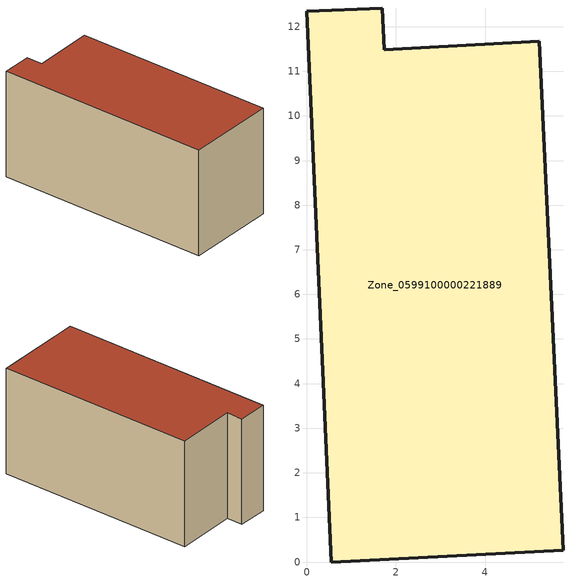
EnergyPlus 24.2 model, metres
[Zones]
Zone_0599100000221889
 floor ground (C_G): 0.55,0 0,12.35 1.69,12.42 1.73,11.48 5.21,11.68 5.75,0.27 z0
 wall outside (C_F): 0.55,0 5.75,0.27 5.21,11.68 1.73,11.48 1.69,12.42 0,12.35 0.55,0 z0:6.18
 roof outside (C_R): 0,12.35 0.55,0 5.75,0.27 5.21,11.68 1.73,11.48 1.69,12.42 z6.18
[BUILDING]
Pand.0599100000221889: North Axis=0; Terrain=City; Loads Convergence Tolerance Value=0.04; Temperature Convergence Tolerance Value=0.4; Solar Distribution=FullExterior; Maximum Number of Warmup Days=25; Minimum Number of Warmup Days=1
[Site:Location]
Rotterdam.The.Hague.AP_ZH_NLD Design_Conditions: Latitude=51.96; Longitude=4.45; Time Zone=1; Elevation=-4.5
[SITE:GROUNDTEMPERATURE:BUILDINGSURFACE]
18, 18, 18, 18, 18, 18, 18, 18, 18, 18, 18, 18
[MATERIAL] Thermal Absorptance=0.9; Solar Absorptance=0.7; Visible Absorptance=0.7
Name | Roughness | Thickness | Conductivity | Density | Specific Heat
G.TI.1946 | MediumSmooth | 0.15 | 1 | 540 | 1210
F.TI.1946 | Rough | 0.3 | 0.857143 | 1920 | 840
R.TI.1946 | MediumRough | 0.2 | 0.1 | 1500 | 1000
[CONSTRUCTION]
C_G: G.TI.1946
C_F: F.TI.1946
C_R: R.TI.1946
[ZONE]
Zone_0599100000221889: Type=1; Multiplier=1; Ceiling Height=Autocalculate; Volume=Autocalculate; Floor Area=autocalculate; Part of Total Floor Area=Yes
[ZONEINFILTRATION:DESIGNFLOWRATE]
Infil_Zone_0599100000221889: Zone or ZoneList or Space or SpaceList=Zone_0599100000221889; Schedule=AlwaysOn; Design Flow Rate Calculation Method=Flow/Area; Flow Rate per Floor Area=0.003; Constant Term Coefficient=1; Temperature Term Coefficient=0; Velocity Term Coefficient=0; Velocity Squared Term Coefficient=0
[HVACTEMPLATE:ZONE:IDEALLOADSAIRSYSTEM]
Zone_0599100000221889: Maximum Heating Supply Air Temperature=50; Minimum Cooling Supply Air Temperature=13; Maximum Heating Supply Air Humidity Ratio=0.0156; Minimum Cooling Supply Air Humidity Ratio=0.0077; Heating Limit=NoLimit; Cooling Limit=NoLimit; Dehumidification Control Type=ConstantSensibleHeatRatio; Cooling Sensible Heat Ratio=0.7; Dehumidification Setpoint=60; Humidification Control Type=None; Humidification Setpoint=30; Outdoor Air Method=None; Outdoor Air Flow Rate per Person=0.00944; Outdoor Air Flow Rate per Zone Floor Area=0; Outdoor Air Flow Rate per Zone=0; Demand Controlled Ventilation Type=None; Outdoor Air Economizer Type=NoEconomizer; Heat Recovery Type=None; Sensible Heat Recovery Effectiveness=0.7; Latent Heat Recovery Effectiveness=0.65
[ZONECONTROL:THERMOSTAT]
ThermostatControl_Zone_0599100000221889: Zone or ZoneList=Zone_0599100000221889; Control Type Schedule=DualSetpointControlType; Control 1=Thermostat_Zone_0599100000221889; Temperature Difference Between Cutout And Setpoint=0
[THERMOSTATSETPOINT:DUALSETPOINT]
Thermostat_Zone_0599100000221889: Heating Setpoint Temperature Schedule=HeatingSetpoint_Zone_0599100000221889; Cooling Setpoint Temperature Schedule=CoolingSetpoint_Zone_0599100000221889
[SCHEDULE:COMPACT]
HeatingSetpoint_Zone_0599100000221889: Through: 12/31, For: AllDays, Until: 24:00, 21
CoolingSetpoint_Zone_0599100000221889: Through: 12/31, For: AllDays, Until: 24:00, 24
DualSetpointControlType: Through: 12/31, For: AllDays, Until: 24:00, 4
AlwaysOn: Through: 12/31, For: AllDays, Until: 24:00, 1
